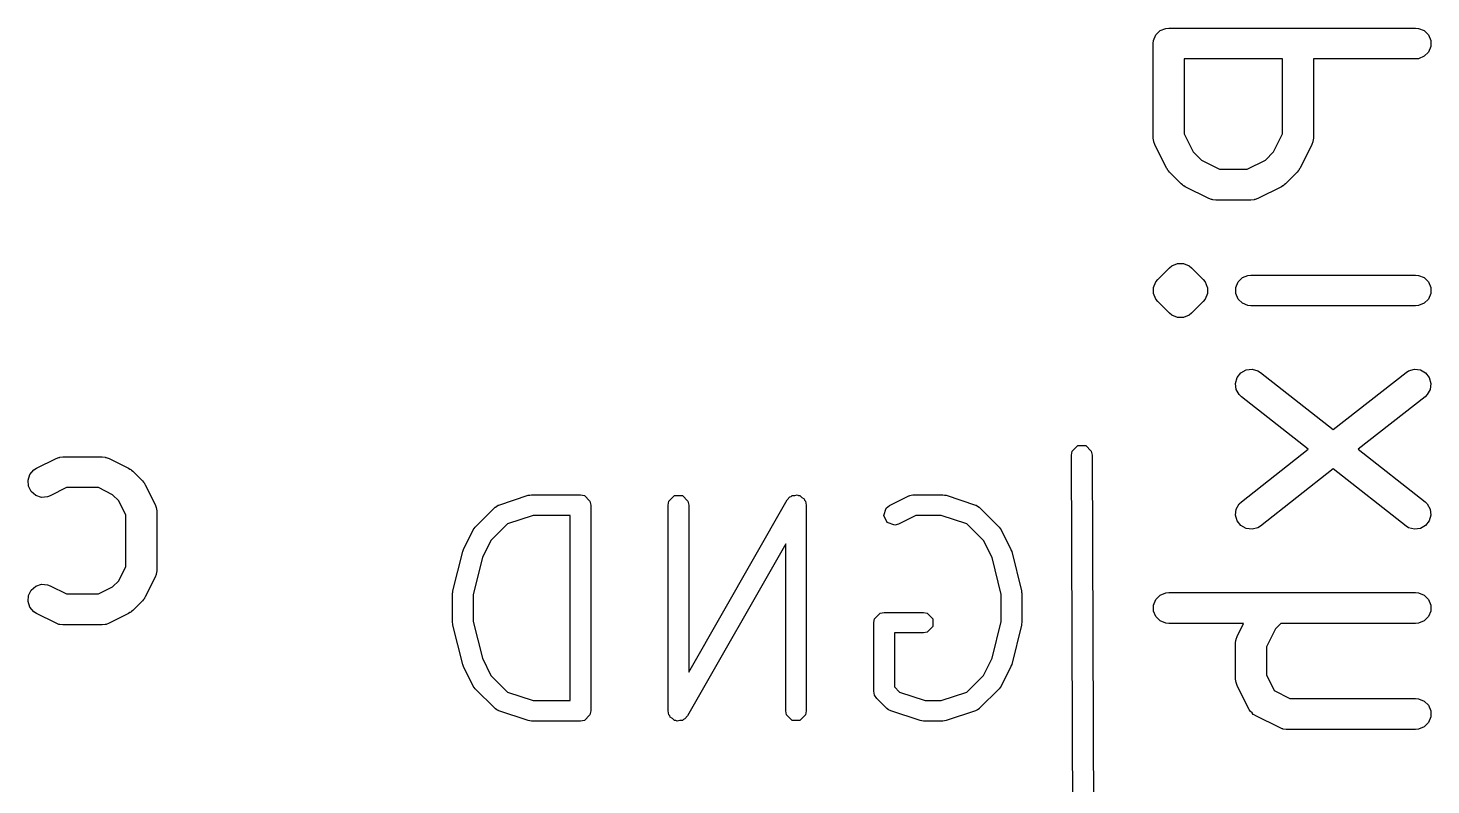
# Model space of a CAD drawing. Extents: x 4.93 to 6.58, y -5.82 to -4.17.
# Drawn here: x 6.2924 to 6.5609, y -5.1694 to -5.0246 of the extents above; entities that cross this region are included whole.
import ezdxf

# ---------------------------------------------------------------- set-up
doc = ezdxf.new("R2010")
doc.units = 0
doc.header["$MEASUREMENT"] = 0
doc.layers.add('BLACK', color=7, linetype='CONTINUOUS')

msp = doc.modelspace()

# ---------------------------------------------------------------- linework, layer by layer
at = {"layer": 'BLACK', "linetype": 'CONTINUOUS'}
for p, q in [((6.50827, -5.02592), (6.50908, -5.0251)), ((6.50908, -5.0251), (6.51015, -5.02466)), ((6.51015, -5.02466), (6.51072, -5.02461)), ((6.51072, -5.02461), (6.55797, -5.02461)), ((6.55797, -5.02461), (6.55854, -5.02466)), ((6.55854, -5.02466), (6.55961, -5.0251)), ((6.55961, -5.0251), (6.56042, -5.02592)), ((6.50777, -5.02756), (6.50783, -5.02698)), ((6.50777, -5.04556), (6.50777, -5.02756)), ((6.50783, -5.02698), (6.50827, -5.02592)), ((6.56042, -5.02592), (6.56086, -5.02698)), ((6.56086, -5.02814), (6.56042, -5.0292)), ((6.56086, -5.02698), (6.56086, -5.02814)), ((6.53252, -5.03051), (6.51367, -5.03051)), ((6.51367, -5.03051), (6.51367, -5.04486)), ((6.53252, -5.04486), (6.53252, -5.03051)), ((6.55797, -5.03051), (6.53842, -5.03051)), ((6.53842, -5.03051), (6.53842, -5.04556)), ((6.55854, -5.03046), (6.55797, -5.03051)), ((6.55961, -5.03001), (6.55854, -5.03046)), ((6.56042, -5.0292), (6.55961, -5.03001)), ((6.50783, -5.04613), (6.50777, -5.04556)), ((6.50787, -5.04623), (6.50783, -5.04613)), ((6.50787, -5.04634), (6.50787, -5.04623)), ((6.50808, -5.04688), (6.50787, -5.04634)), ((6.51033, -5.05138), (6.50808, -5.04688)), ((6.51367, -5.04486), (6.5154, -5.04831)), ((6.53079, -5.04831), (6.53252, -5.04486)), ((6.53811, -5.04688), (6.53586, -5.05138)), ((6.53832, -5.04634), (6.53811, -5.04688)), ((6.53837, -5.04613), (6.53832, -5.04623)), ((6.53832, -5.04623), (6.53832, -5.04634)), ((6.53842, -5.04556), (6.53837, -5.04613)), ((6.5154, -5.04831), (6.51697, -5.04988)), ((6.51697, -5.04988), (6.52042, -5.0516)), ((6.52577, -5.0516), (6.52922, -5.04988)), ((6.52922, -5.04988), (6.53079, -5.04831)), ((6.51049, -5.05162), (6.51033, -5.05138)), ((6.51052, -5.0517), (6.51049, -5.05162)), ((6.51058, -5.05178), (6.51052, -5.0517)), ((6.51064, -5.05187), (6.51058, -5.05178)), ((6.5107, -5.05192), (6.51064, -5.05187)), ((6.51088, -5.05214), (6.5107, -5.05192)), ((6.51313, -5.05439), (6.51088, -5.05214)), ((6.52042, -5.0516), (6.52577, -5.0516)), ((6.53531, -5.05214), (6.53306, -5.05439)), ((6.53549, -5.05192), (6.53531, -5.05214)), ((6.53555, -5.05187), (6.53549, -5.05192)), ((6.53561, -5.05178), (6.53555, -5.05187)), ((6.53567, -5.0517), (6.53561, -5.05178)), ((6.5357, -5.05162), (6.53567, -5.0517)), ((6.53586, -5.05138), (6.5357, -5.05162)), ((6.51336, -5.05458), (6.51313, -5.05439)), ((6.51341, -5.05464), (6.51336, -5.05458)), ((6.5135, -5.05469), (6.51341, -5.05464)), ((6.51358, -5.05476), (6.5135, -5.05469)), ((6.51365, -5.05479), (6.51358, -5.05476)), ((6.5139, -5.05495), (6.51365, -5.05479)), ((6.5184, -5.0572), (6.5139, -5.05495)), ((6.53229, -5.05495), (6.52779, -5.0572)), ((6.53254, -5.05479), (6.53229, -5.05495)), ((6.53261, -5.05476), (6.53254, -5.05479)), ((6.53269, -5.05469), (6.53261, -5.05476)), ((6.53278, -5.05464), (6.53269, -5.05469)), ((6.53283, -5.05458), (6.53278, -5.05464)), ((6.53306, -5.05439), (6.53283, -5.05458)), ((6.51894, -5.0574), (6.5184, -5.0572)), ((6.51905, -5.05741), (6.51894, -5.0574)), ((6.51914, -5.05745), (6.51905, -5.05741)), ((6.51972, -5.05751), (6.51914, -5.05745)), ((6.52647, -5.05751), (6.51972, -5.05751)), ((6.52705, -5.05745), (6.52647, -5.05751)), ((6.52714, -5.05741), (6.52705, -5.05745)), ((6.52725, -5.0574), (6.52714, -5.05741)), ((6.52779, -5.0572), (6.52725, -5.0574)), ((6.50863, -5.07272), (6.51088, -5.07047)), ((6.51088, -5.07047), (6.51133, -5.0701)), ((6.51133, -5.0701), (6.5124, -5.06966)), ((6.5124, -5.06966), (6.51355, -5.06966)), ((6.51355, -5.06966), (6.51461, -5.0701)), ((6.51461, -5.0701), (6.51506, -5.07047)), ((6.51506, -5.07047), (6.51731, -5.07272)), ((6.50783, -5.07423), (6.50827, -5.07316)), ((6.50827, -5.07316), (6.50863, -5.07272)), ((6.51731, -5.07272), (6.51768, -5.07316)), ((6.51768, -5.07316), (6.5181, -5.07419)), ((6.52357, -5.07423), (6.52402, -5.07316)), ((6.52402, -5.07316), (6.52483, -5.07235)), ((6.52483, -5.07235), (6.52589, -5.07191)), ((6.52589, -5.07191), (6.52647, -5.07185)), ((6.52647, -5.07185), (6.55797, -5.07185)), ((6.55797, -5.07185), (6.55854, -5.07191)), ((6.55854, -5.07191), (6.55961, -5.07235)), ((6.55961, -5.07235), (6.56042, -5.07316)), ((6.56042, -5.07316), (6.56086, -5.07423)), ((6.50783, -5.07538), (6.50783, -5.07423)), ((6.50827, -5.07644), (6.50783, -5.07538)), ((6.50863, -5.07689), (6.50827, -5.07644)), ((6.50827, -5.07644), (6.50827, -5.07644)), ((6.51768, -5.07644), (6.51731, -5.07689)), ((6.51812, -5.07538), (6.51768, -5.07644)), ((6.5181, -5.07419), (6.51812, -5.07423)), ((6.51812, -5.07423), (6.51812, -5.07538)), ((6.52357, -5.07538), (6.52357, -5.07423)), ((6.52402, -5.07644), (6.52357, -5.07538)), ((6.52483, -5.07726), (6.52402, -5.07644)), ((6.56042, -5.07644), (6.55961, -5.07726)), ((6.56086, -5.07538), (6.56042, -5.07644)), ((6.56086, -5.07423), (6.56086, -5.07538)), ((6.51088, -5.07914), (6.50863, -5.07689)), ((6.51133, -5.07951), (6.51088, -5.07914)), ((6.51506, -5.07914), (6.51461, -5.07951)), ((6.51731, -5.07689), (6.51506, -5.07914)), ((6.52589, -5.0777), (6.52483, -5.07726)), ((6.52647, -5.07776), (6.52589, -5.0777)), ((6.55797, -5.07776), (6.52647, -5.07776)), ((6.55854, -5.0777), (6.55797, -5.07776)), ((6.55961, -5.07726), (6.55854, -5.0777)), ((6.5124, -5.07995), (6.51133, -5.07951)), ((6.51355, -5.07995), (6.5124, -5.07995)), ((6.5124, -5.07995), (6.5124, -5.07995)), ((6.51461, -5.07951), (6.51355, -5.07995)), ((6.52455, -5.09056), (6.52555, -5.08999)), ((6.52555, -5.08999), (6.5267, -5.08986)), ((6.5267, -5.08986), (6.52781, -5.09017)), ((6.52781, -5.09017), (6.52829, -5.09048)), ((6.55614, -5.09048), (6.55663, -5.09017)), ((6.55663, -5.09017), (6.55774, -5.08986)), ((6.55774, -5.08986), (6.55888, -5.08999)), ((6.55888, -5.08999), (6.55989, -5.09056)), ((6.52353, -5.09257), (6.52384, -5.09146)), ((6.52366, -5.09372), (6.52353, -5.09257)), ((6.52384, -5.09146), (6.52455, -5.09056)), ((6.52829, -5.09048), (6.54222, -5.10142)), ((6.54222, -5.10142), (6.55614, -5.09048)), ((6.55989, -5.09056), (6.5606, -5.09146)), ((6.5606, -5.09146), (6.56091, -5.09257)), ((6.56091, -5.09257), (6.56077, -5.09372)), ((6.52423, -5.09472), (6.52366, -5.09372)), ((6.52465, -5.09512), (6.52423, -5.09472)), ((6.53744, -5.10517), (6.52465, -5.09512)), ((6.55979, -5.09512), (6.547, -5.10517)), ((6.56021, -5.09472), (6.55979, -5.09512)), ((6.56077, -5.09372), (6.56021, -5.09472)), ((6.49213, -5.10631), (6.49227, -5.10555)), ((6.49311, -5.35729), (6.49213, -5.10631)), ((6.49227, -5.10555), (6.49333, -5.10448)), ((6.49333, -5.10448), (6.49484, -5.10448)), ((6.49484, -5.10448), (6.49591, -5.10554)), ((6.49591, -5.10554), (6.49606, -5.10629)), ((6.49606, -5.10629), (6.49705, -5.35728)), ((6.52465, -5.11523), (6.53744, -5.10517)), ((6.547, -5.10517), (6.55979, -5.11523)), ((6.29356, -5.10911), (6.29405, -5.1088)), ((6.29405, -5.1088), (6.2978, -5.10693)), ((6.2978, -5.10693), (6.29834, -5.10672)), ((6.29834, -5.10672), (6.29844, -5.10672)), ((6.29844, -5.10672), (6.29854, -5.10667)), ((6.29854, -5.10667), (6.29912, -5.10662)), ((6.29912, -5.10662), (6.30662, -5.10662)), ((6.30662, -5.10662), (6.30719, -5.10667)), ((6.30719, -5.10667), (6.30729, -5.10672)), ((6.30729, -5.10672), (6.3074, -5.10672)), ((6.3074, -5.10672), (6.30794, -5.10693)), ((6.30794, -5.10693), (6.31169, -5.1088)), ((6.31169, -5.1088), (6.31194, -5.10896)), ((6.31194, -5.10896), (6.31201, -5.10899)), ((6.31201, -5.10899), (6.31209, -5.10906)), ((6.54222, -5.10893), (6.52829, -5.11987)), ((6.55614, -5.11987), (6.54222, -5.10893)), ((6.29244, -5.11108), (6.2928, -5.10998)), ((6.29252, -5.11223), (6.29244, -5.11108)), ((6.2928, -5.10998), (6.29356, -5.10911)), ((6.31209, -5.10906), (6.31218, -5.10911)), ((6.31218, -5.10911), (6.31223, -5.10917)), ((6.31223, -5.10917), (6.31246, -5.10936)), ((6.31246, -5.10936), (6.31433, -5.11123)), ((6.31433, -5.11123), (6.31452, -5.11146)), ((6.31452, -5.11146), (6.31457, -5.11151)), ((6.31457, -5.11151), (6.31463, -5.1116)), ((6.31463, -5.1116), (6.3147, -5.11168)), ((6.29304, -5.11326), (6.29252, -5.11223)), ((6.29391, -5.11401), (6.29304, -5.11326)), ((6.295, -5.11438), (6.29391, -5.11401)), ((6.29615, -5.11429), (6.295, -5.11438)), ((6.29669, -5.11409), (6.29615, -5.11429)), ((6.29982, -5.11252), (6.29669, -5.11409)), ((6.30592, -5.11252), (6.29982, -5.11252)), ((6.30862, -5.11387), (6.30592, -5.11252)), ((6.30982, -5.11507), (6.30862, -5.11387)), ((6.3147, -5.11168), (6.31473, -5.11175)), ((6.31473, -5.11175), (6.31488, -5.112)), ((6.31488, -5.112), (6.31676, -5.11575)), ((6.38253, -5.11585), (6.38816, -5.11398)), ((6.38816, -5.11398), (6.38847, -5.11394)), ((6.38847, -5.11394), (6.38878, -5.11388)), ((6.38878, -5.11388), (6.39815, -5.11388)), ((6.39815, -5.11388), (6.39891, -5.11403)), ((6.39891, -5.11403), (6.39997, -5.11509)), ((6.41508, -5.11509), (6.41615, -5.11403)), ((6.41615, -5.11403), (6.41765, -5.11403)), ((6.41765, -5.11403), (6.41872, -5.11509)), ((6.43769, -5.11487), (6.43819, -5.11429)), ((6.43819, -5.11429), (6.43845, -5.11422)), ((6.43845, -5.11422), (6.43864, -5.11403)), ((6.43864, -5.11403), (6.43915, -5.11403)), ((6.43915, -5.11403), (6.43965, -5.11389)), ((6.43965, -5.11389), (6.43988, -5.11403)), ((6.43988, -5.11403), (6.44015, -5.11403)), ((6.44015, -5.11403), (6.44051, -5.11439)), ((6.45727, -5.11596), (6.46101, -5.11409)), ((6.46101, -5.11409), (6.46111, -5.11406)), ((6.46111, -5.11406), (6.46114, -5.11403)), ((6.46114, -5.11403), (6.46145, -5.11397)), ((6.46145, -5.11397), (6.46176, -5.11388)), ((6.46176, -5.11388), (6.4618, -5.1139)), ((6.4618, -5.1139), (6.4619, -5.11388)), ((6.4619, -5.11388), (6.46752, -5.11388)), ((6.46752, -5.11388), (6.46783, -5.11394)), ((6.46783, -5.11394), (6.46814, -5.11398)), ((6.46814, -5.11398), (6.47377, -5.11585)), ((6.31116, -5.11777), (6.30982, -5.11507)), ((6.31676, -5.11575), (6.31696, -5.11629)), ((6.31696, -5.11629), (6.31697, -5.1164)), ((6.31697, -5.1164), (6.31701, -5.11649)), ((6.31701, -5.11649), (6.31707, -5.11707)), ((6.37801, -5.12008), (6.38176, -5.11633)), ((6.38176, -5.11633), (6.38185, -5.11627)), ((6.38185, -5.11627), (6.38187, -5.11623)), ((6.38187, -5.11623), (6.38214, -5.11608)), ((6.38214, -5.11608), (6.3824, -5.1159)), ((6.3824, -5.1159), (6.38245, -5.1159)), ((6.38245, -5.1159), (6.38253, -5.11585)), ((6.39997, -5.11509), (6.40012, -5.11585)), ((6.40012, -5.11585), (6.40012, -5.15522)), ((6.41493, -5.11585), (6.41508, -5.11509)), ((6.41493, -5.15522), (6.41493, -5.11585)), ((6.41872, -5.11509), (6.41887, -5.11585)), ((6.41887, -5.1478), (6.43769, -5.11487)), ((6.41887, -5.11585), (6.41887, -5.1478)), ((6.44051, -5.11439), (6.44095, -5.11464)), ((6.44095, -5.11464), (6.44103, -5.1149)), ((6.44103, -5.1149), (6.44122, -5.11509)), ((6.44122, -5.11509), (6.44137, -5.11585)), ((6.44137, -5.11585), (6.44137, -5.15522)), ((6.45618, -5.11786), (6.45666, -5.11643)), ((6.45666, -5.11643), (6.45727, -5.11596)), ((6.47377, -5.11585), (6.47385, -5.1159)), ((6.47385, -5.1159), (6.4739, -5.1159)), ((6.4739, -5.1159), (6.47416, -5.11608)), ((6.47416, -5.11608), (6.47443, -5.11623)), ((6.47443, -5.11623), (6.47445, -5.11627)), ((6.47445, -5.11627), (6.47454, -5.11633)), ((6.47454, -5.11633), (6.47829, -5.12008)), ((6.52353, -5.11777), (6.52366, -5.11663)), ((6.52366, -5.11663), (6.52423, -5.11563)), ((6.52423, -5.11563), (6.52465, -5.11523)), ((6.55979, -5.11523), (6.56021, -5.11563)), ((6.56021, -5.11563), (6.56077, -5.11663)), ((6.56077, -5.11663), (6.56091, -5.11777)), ((6.31116, -5.12762), (6.31116, -5.11777)), ((6.31707, -5.11707), (6.31707, -5.12832)), ((6.38422, -5.11944), (6.38102, -5.12264)), ((6.3891, -5.11782), (6.38422, -5.11944)), ((6.39618, -5.11782), (6.3891, -5.11782)), ((6.39618, -5.15325), (6.39618, -5.11782)), ((6.45686, -5.11921), (6.45618, -5.11786)), ((6.45829, -5.11968), (6.45686, -5.11921)), ((6.45903, -5.11948), (6.45829, -5.11968)), ((6.46236, -5.11782), (6.45903, -5.11948)), ((6.4672, -5.11782), (6.46236, -5.11782)), ((6.47208, -5.11944), (6.4672, -5.11782)), ((6.47528, -5.12264), (6.47208, -5.11944)), ((6.52384, -5.11888), (6.52353, -5.11777)), ((6.52455, -5.11979), (6.52384, -5.11888)), ((6.5606, -5.11888), (6.55989, -5.11979)), ((6.56091, -5.11777), (6.5606, -5.11888)), ((6.37577, -5.12434), (6.37764, -5.12059)), ((6.37764, -5.12059), (6.37784, -5.12034)), ((6.37784, -5.12034), (6.37801, -5.12008)), ((6.47829, -5.12008), (6.47846, -5.12034)), ((6.47846, -5.12034), (6.47865, -5.12059)), ((6.47865, -5.12059), (6.48053, -5.12434)), ((6.52555, -5.12035), (6.52455, -5.11979)), ((6.5267, -5.12049), (6.52555, -5.12035)), ((6.52781, -5.12018), (6.5267, -5.12049)), ((6.52829, -5.11987), (6.52781, -5.12018)), ((6.55663, -5.12018), (6.55614, -5.11987)), ((6.55774, -5.12049), (6.55663, -5.12018)), ((6.55888, -5.12035), (6.55774, -5.12049)), ((6.55989, -5.11979), (6.55888, -5.12035)), ((6.37375, -5.13224), (6.37562, -5.12474)), ((6.37562, -5.12474), (6.37571, -5.12455)), ((6.37571, -5.12455), (6.37577, -5.12434)), ((6.38102, -5.12264), (6.37939, -5.12591)), ((6.43743, -5.12326), (6.41861, -5.15619)), ((6.43743, -5.15522), (6.43743, -5.12326)), ((6.47691, -5.12591), (6.47528, -5.12264)), ((6.48053, -5.12434), (6.48059, -5.12455)), ((6.48059, -5.12455), (6.48068, -5.12474)), ((6.48068, -5.12474), (6.48255, -5.13224)), ((6.30982, -5.13032), (6.31116, -5.12762)), ((6.37939, -5.12591), (6.37762, -5.13296)), ((6.47867, -5.13296), (6.47691, -5.12591)), ((6.30862, -5.13152), (6.30982, -5.13032)), ((6.31676, -5.12964), (6.31488, -5.13339)), ((6.31696, -5.1291), (6.31676, -5.12964)), ((6.31697, -5.12899), (6.31696, -5.1291)), ((6.31701, -5.12889), (6.31697, -5.12899)), ((6.31707, -5.12832), (6.31701, -5.12889)), ((6.29252, -5.13316), (6.29304, -5.13213)), ((6.29304, -5.13213), (6.29391, -5.13138)), ((6.29391, -5.13138), (6.295, -5.13101)), ((6.295, -5.13101), (6.29615, -5.13109)), ((6.29615, -5.13109), (6.29669, -5.1313)), ((6.29669, -5.1313), (6.29982, -5.13286)), ((6.29982, -5.13286), (6.30592, -5.13286)), ((6.30592, -5.13286), (6.30862, -5.13152)), ((6.37369, -5.13272), (6.37373, -5.13248)), ((6.37369, -5.13834), (6.37369, -5.13272)), ((6.37373, -5.13248), (6.37375, -5.13224)), ((6.37762, -5.13296), (6.37762, -5.1381)), ((6.47867, -5.1381), (6.47867, -5.13296)), ((6.48255, -5.13224), (6.48256, -5.13248)), ((6.48256, -5.13248), (6.48261, -5.13272)), ((6.48261, -5.13272), (6.48261, -5.13834)), ((6.50827, -5.13391), (6.50908, -5.13309)), ((6.50908, -5.13309), (6.51015, -5.13265)), ((6.51015, -5.13265), (6.51072, -5.13259)), ((6.51072, -5.13259), (6.55797, -5.13259)), ((6.55797, -5.13259), (6.55854, -5.13265)), ((6.55854, -5.13265), (6.55961, -5.13309)), ((6.55961, -5.13309), (6.56042, -5.13391)), ((6.29244, -5.13431), (6.29252, -5.13316)), ((6.2928, -5.1354), (6.29244, -5.13431)), ((6.29356, -5.13628), (6.2928, -5.1354)), ((6.31433, -5.13416), (6.31246, -5.13603)), ((6.31452, -5.13393), (6.31433, -5.13416)), ((6.31457, -5.13388), (6.31452, -5.13393)), ((6.31463, -5.13379), (6.31457, -5.13388)), ((6.3147, -5.13371), (6.31463, -5.13379)), ((6.31473, -5.13364), (6.3147, -5.13371)), ((6.31488, -5.13339), (6.31473, -5.13364)), ((6.50783, -5.13497), (6.50827, -5.13391)), ((6.50783, -5.13612), (6.50783, -5.13497)), ((6.56042, -5.13391), (6.56086, -5.13497)), ((6.56086, -5.13497), (6.56086, -5.13612)), ((6.29405, -5.13658), (6.29356, -5.13628)), ((6.2978, -5.13846), (6.29405, -5.13658)), ((6.29834, -5.13867), (6.2978, -5.13846)), ((6.30794, -5.13846), (6.3074, -5.13867)), ((6.31169, -5.13658), (6.30794, -5.13846)), ((6.31194, -5.13643), (6.31169, -5.13658)), ((6.31201, -5.1364), (6.31194, -5.13643)), ((6.31209, -5.13633), (6.31201, -5.1364)), ((6.31218, -5.13628), (6.31209, -5.13633)), ((6.31223, -5.13622), (6.31218, -5.13628)), ((6.31246, -5.13603), (6.31223, -5.13622)), ((6.37373, -5.13858), (6.37369, -5.13834)), ((6.37762, -5.1381), (6.37939, -5.14516)), ((6.4543, -5.13834), (6.45445, -5.13759)), ((6.4543, -5.15147), (6.4543, -5.13834)), ((6.45445, -5.13759), (6.45552, -5.13653)), ((6.45552, -5.13653), (6.45627, -5.13638)), ((6.45627, -5.13638), (6.46377, -5.13638)), ((6.46377, -5.13638), (6.46452, -5.13653)), ((6.46452, -5.13653), (6.46559, -5.13759)), ((6.46559, -5.13759), (6.46559, -5.1391)), ((6.47691, -5.14516), (6.47867, -5.1381)), ((6.48261, -5.13834), (6.48256, -5.13858)), ((6.50827, -5.13719), (6.50783, -5.13612)), ((6.50908, -5.138), (6.50827, -5.13719)), ((6.51015, -5.13844), (6.50908, -5.138)), ((6.51072, -5.1385), (6.51015, -5.13844)), ((6.52507, -5.1385), (6.51072, -5.1385)), ((6.52383, -5.14097), (6.52507, -5.1385)), ((6.53219, -5.1385), (6.53115, -5.13954)), ((6.55797, -5.1385), (6.53219, -5.1385)), ((6.55854, -5.13844), (6.55797, -5.1385)), ((6.55961, -5.138), (6.55854, -5.13844)), ((6.56042, -5.13719), (6.55961, -5.138)), ((6.56086, -5.13612), (6.56042, -5.13719)), ((6.29844, -5.13867), (6.29834, -5.13867)), ((6.29854, -5.13871), (6.29844, -5.13867)), ((6.29912, -5.13877), (6.29854, -5.13871)), ((6.30662, -5.13877), (6.29912, -5.13877)), ((6.30719, -5.13871), (6.30662, -5.13877)), ((6.30729, -5.13867), (6.30719, -5.13871)), ((6.3074, -5.13867), (6.30729, -5.13867)), ((6.37375, -5.13882), (6.37373, -5.13858)), ((6.37562, -5.14632), (6.37375, -5.13882)), ((6.46377, -5.14031), (6.45824, -5.14031)), ((6.45824, -5.14031), (6.45824, -5.15065)), ((6.46452, -5.14016), (6.46377, -5.14031)), ((6.46559, -5.1391), (6.46452, -5.14016)), ((6.48255, -5.13882), (6.48068, -5.14632)), ((6.48256, -5.13858), (6.48255, -5.13882)), ((6.52362, -5.14151), (6.52383, -5.14097)), ((6.53115, -5.13954), (6.52942, -5.14299)), ((6.52352, -5.14229), (6.52357, -5.14172)), ((6.52352, -5.14904), (6.52352, -5.14229)), ((6.52357, -5.14172), (6.52361, -5.14162)), ((6.52361, -5.14162), (6.52362, -5.14151)), ((6.52942, -5.14299), (6.52942, -5.14835)), ((6.37571, -5.14652), (6.37562, -5.14632)), ((6.37577, -5.14672), (6.37571, -5.14652)), ((6.37939, -5.14516), (6.38102, -5.14843)), ((6.47528, -5.14843), (6.47691, -5.14516)), ((6.48059, -5.14652), (6.48053, -5.14672)), ((6.48068, -5.14632), (6.48059, -5.14652)), ((6.37764, -5.15047), (6.37577, -5.14672)), ((6.38102, -5.14843), (6.38422, -5.15162)), ((6.47208, -5.15162), (6.47528, -5.14843)), ((6.48053, -5.14672), (6.47865, -5.15047)), ((6.52357, -5.14962), (6.52352, -5.14904)), ((6.52942, -5.14835), (6.53092, -5.15134)), ((6.37784, -5.15072), (6.37764, -5.15047)), ((6.37801, -5.15098), (6.37784, -5.15072)), ((6.38176, -5.15473), (6.37801, -5.15098)), ((6.38422, -5.15162), (6.3891, -5.15325)), ((6.45445, -5.15222), (6.4543, -5.15147)), ((6.45824, -5.15065), (6.45921, -5.15162)), ((6.45921, -5.15162), (6.46409, -5.15325)), ((6.4672, -5.15325), (6.47208, -5.15162)), ((6.47829, -5.15098), (6.47454, -5.15473)), ((6.47846, -5.15072), (6.47829, -5.15098)), ((6.47865, -5.15047), (6.47846, -5.15072)), ((6.52361, -5.14972), (6.52357, -5.14962)), ((6.52362, -5.14982), (6.52361, -5.14972)), ((6.52383, -5.15036), (6.52362, -5.14982)), ((6.52608, -5.15486), (6.52383, -5.15036)), ((6.53092, -5.15134), (6.53392, -5.15284)), ((6.3891, -5.15325), (6.39618, -5.15325)), ((6.45488, -5.15286), (6.45445, -5.15222)), ((6.45675, -5.15473), (6.45488, -5.15286)), ((6.46409, -5.15325), (6.4672, -5.15325)), ((6.53392, -5.15284), (6.55797, -5.15284)), ((6.55797, -5.15284), (6.55854, -5.1529)), ((6.55854, -5.1529), (6.55961, -5.15334)), ((6.55961, -5.15334), (6.56042, -5.15415)), ((6.56042, -5.15415), (6.56086, -5.15522)), ((6.38185, -5.15479), (6.38176, -5.15473)), ((6.38187, -5.15483), (6.38185, -5.15479)), ((6.38214, -5.15499), (6.38187, -5.15483)), ((6.3824, -5.15516), (6.38214, -5.15499)), ((6.38245, -5.15516), (6.3824, -5.15516)), ((6.38253, -5.15521), (6.38245, -5.15516)), ((6.38816, -5.15708), (6.38253, -5.15521)), ((6.38847, -5.15712), (6.38816, -5.15708)), ((6.38878, -5.15719), (6.38847, -5.15712)), ((6.39815, -5.15719), (6.38878, -5.15719)), ((6.39891, -5.15704), (6.39815, -5.15719)), ((6.39997, -5.15597), (6.39891, -5.15704)), ((6.40012, -5.15522), (6.39997, -5.15597)), ((6.41508, -5.15597), (6.41493, -5.15522)), ((6.41527, -5.15616), (6.41508, -5.15597)), ((6.41534, -5.15642), (6.41527, -5.15616)), ((6.41579, -5.15667), (6.41534, -5.15642)), ((6.41615, -5.15704), (6.41579, -5.15667)), ((6.41642, -5.15704), (6.41615, -5.15704)), ((6.41665, -5.15717), (6.41642, -5.15704)), ((6.41714, -5.15704), (6.41665, -5.15717)), ((6.41765, -5.15704), (6.41714, -5.15704)), ((6.41785, -5.15684), (6.41765, -5.15704)), ((6.41811, -5.15677), (6.41785, -5.15684)), ((6.41861, -5.15619), (6.41811, -5.15677)), ((6.43758, -5.15597), (6.43743, -5.15522)), ((6.43864, -5.15704), (6.43758, -5.15597)), ((6.44015, -5.15704), (6.43864, -5.15704)), ((6.44122, -5.15597), (6.44015, -5.15704)), ((6.44137, -5.15522), (6.44122, -5.15597)), ((6.45684, -5.15479), (6.45675, -5.15473)), ((6.45686, -5.15483), (6.45684, -5.15479)), ((6.45713, -5.15499), (6.45686, -5.15483)), ((6.45739, -5.15516), (6.45713, -5.15499)), ((6.45744, -5.15516), (6.45739, -5.15516)), ((6.45752, -5.15521), (6.45744, -5.15516)), ((6.46315, -5.15708), (6.45752, -5.15521)), ((6.46346, -5.15712), (6.46315, -5.15708)), ((6.46377, -5.15719), (6.46346, -5.15712)), ((6.46752, -5.15719), (6.46377, -5.15719)), ((6.46783, -5.15712), (6.46752, -5.15719)), ((6.46814, -5.15708), (6.46783, -5.15712)), ((6.47377, -5.15521), (6.46814, -5.15708)), ((6.47385, -5.15516), (6.47377, -5.15521)), ((6.4739, -5.15516), (6.47385, -5.15516)), ((6.47416, -5.15499), (6.4739, -5.15516)), ((6.47443, -5.15483), (6.47416, -5.15499)), ((6.47445, -5.15479), (6.47443, -5.15483)), ((6.47454, -5.15473), (6.47445, -5.15479)), ((6.52614, -5.15496), (6.52608, -5.15486)), ((6.52615, -5.15501), (6.52614, -5.15496)), ((6.5262, -5.15506), (6.52615, -5.15501)), ((6.52639, -5.15535), (6.5262, -5.15506)), ((6.52667, -5.1556), (6.52639, -5.15535)), ((6.52691, -5.15588), (6.52667, -5.1556)), ((6.5272, -5.15606), (6.52691, -5.15588)), ((6.52726, -5.15611), (6.5272, -5.15606)), ((6.5273, -5.15612), (6.52726, -5.15611)), ((6.5274, -5.15618), (6.5273, -5.15612)), ((6.5319, -5.15843), (6.5274, -5.15618)), ((6.56086, -5.15637), (6.56042, -5.15743)), ((6.56086, -5.15522), (6.56086, -5.15637)), ((6.53244, -5.15864), (6.5319, -5.15843)), ((6.53255, -5.15865), (6.53244, -5.15864)), ((6.53264, -5.15869), (6.53255, -5.15865)), ((6.53322, -5.15875), (6.53264, -5.15869)), ((6.55797, -5.15875), (6.53322, -5.15875)), ((6.55854, -5.15869), (6.55797, -5.15875)), ((6.55961, -5.15825), (6.55854, -5.15869)), ((6.56042, -5.15743), (6.55961, -5.15825))]:
    msp.add_line(p, q, dxfattribs=at)

doc.saveas('drawing.dxf')
